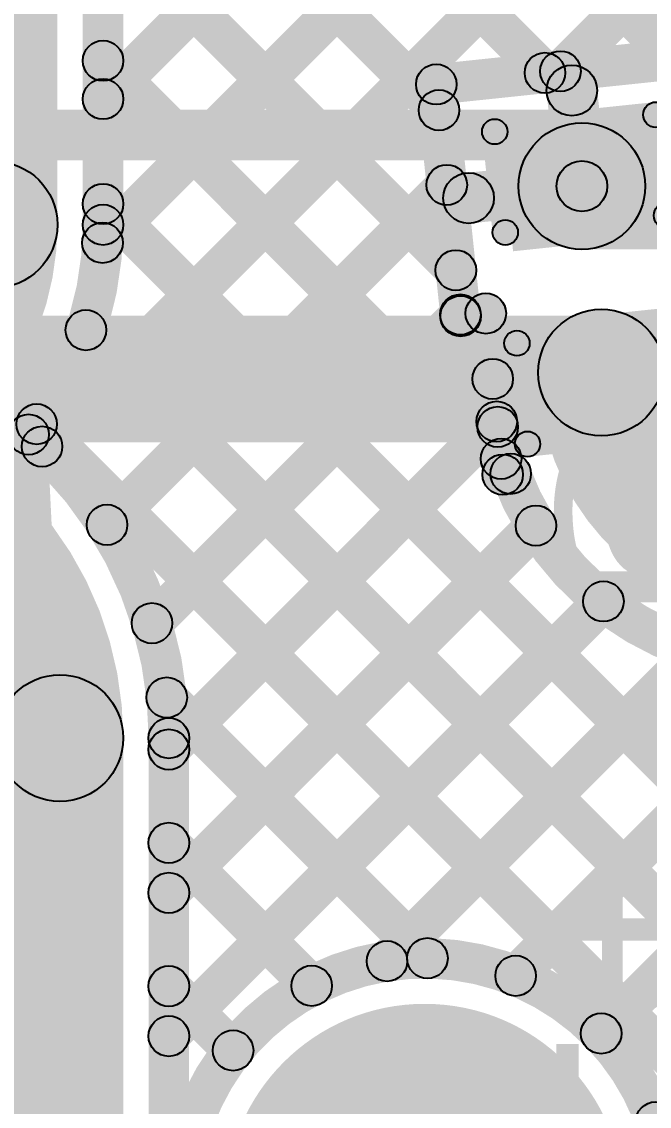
# Model space of a CAD drawing. Header units: millimetres. Extents: x -2.17 to 2.17, y -2.17 to 2.17.
# Drawn here: x 1.4964 to 1.6204, y 0.0191 to 0.2333 of the extents above; entities that cross this region are included whole.
import ezdxf

# ---------------------------------------------------------------- set-up
doc = ezdxf.new("R2010")
doc.units = ezdxf.units.MM
doc.header["$MEASUREMENT"] = 0
for name, color, linetype in [('BottomLayer', 5, 'Continuous'), ('BottomOverlay', 54, 'Continuous'), ('BottomSolder', 6, 'Continuous'), ('Mechanical2', 216, 'Continuous'), ('MultiLayer', 9, 'Continuous'), ('PadHoleLayer', 156, 'Continuous'), ('TopLayer', 1, 'Continuous'), ('TopOverlay', 2, 'Continuous'), ('TopPaste', 8, 'Continuous'), ('TopSolder', 216, 'Continuous')]:
    doc.layers.add(name, color=color, linetype=linetype)

# ---------------------------------------------------------------- blocks, each defined once
blk = doc.blocks.new('C__0402_328')
at = {"layer": 'TopLayer'}
for points in [[(-0.0275, -0.0125), (-0.0275, 0.0125), (-0.0095, 0.0125), (-0.0095, -0.0125)], [(0.0095, -0.0125), (0.0095, 0.0125), (0.0275, 0.0125), (0.0275, -0.0125)]]:
    blk.add_hatch(color=1, dxfattribs=at).paths.add_polyline_path(points)
at = {"layer": 'TopOverlay'}
h = blk.add_hatch(color=2, dxfattribs=at)
edge = h.paths.add_edge_path()
edge.add_arc((-0.031, 0.016), 0.0025, 0, 360)
h = blk.add_hatch(color=2, dxfattribs=at)
edge = h.paths.add_edge_path()
edge.add_arc((-0.031, 0.016), 0.0025, 0, 360)
for points in [[(-0.031, 0.0135), (-0.031, 0.0185), (-0.011, 0.0185), (-0.011, 0.0135)], [(0.011, 0.0135), (0.011, 0.0185), (0.031, 0.0185), (0.031, 0.0135)], [(-0.0285, -0.016), (-0.0335, -0.016), (-0.0335, 0.016), (-0.0285, 0.016)], [(0.0335, -0.016), (0.0285, -0.016), (0.0285, 0.016), (0.0335, 0.016)], [(-0.031, -0.0185), (-0.031, -0.0135), (-0.011, -0.0135), (-0.011, -0.0185)], [(0.011, -0.0185), (0.011, -0.0135), (0.031, -0.0135), (0.031, -0.0185)]]:
    blk.add_hatch(color=2, dxfattribs=at).paths.add_polyline_path(points)
h = blk.add_hatch(color=2, dxfattribs=at)
edge = h.paths.add_edge_path()
edge.add_arc((-0.011, 0.016), 0.0025, 0, 360)
h = blk.add_hatch(color=2, dxfattribs=at)
edge = h.paths.add_edge_path()
edge.add_arc((0.011, 0.016), 0.0025, 0, 360)
h = blk.add_hatch(color=2, dxfattribs=at)
edge = h.paths.add_edge_path()
edge.add_arc((0.031, 0.016), 0.0025, 0, 360)
h = blk.add_hatch(color=2, dxfattribs=at)
edge = h.paths.add_edge_path()
edge.add_arc((0.031, 0.016), 0.0025, 0, 360)
h = blk.add_hatch(color=2, dxfattribs=at)
edge = h.paths.add_edge_path()
edge.add_arc((-0.031, -0.016), 0.0025, 0, 360)
h = blk.add_hatch(color=2, dxfattribs=at)
edge = h.paths.add_edge_path()
edge.add_arc((-0.031, -0.016), 0.0025, 0, 360)
h = blk.add_hatch(color=2, dxfattribs=at)
edge = h.paths.add_edge_path()
edge.add_arc((-0.011, -0.016), 0.0025, 0, 360)
h = blk.add_hatch(color=2, dxfattribs=at)
edge = h.paths.add_edge_path()
edge.add_arc((0.011, -0.016), 0.0025, 0, 360)
h = blk.add_hatch(color=2, dxfattribs=at)
edge = h.paths.add_edge_path()
edge.add_arc((0.031, -0.016), 0.0025, 0, 360)
h = blk.add_hatch(color=2, dxfattribs=at)
edge = h.paths.add_edge_path()
edge.add_arc((0.031, -0.016), 0.0025, 0, 360)
at = {"layer": 'TopPaste'}
for points in [[(-0.0275, -0.0125), (-0.0275, 0.0125), (-0.0095, 0.0125), (-0.0095, -0.0125)], [(0.0095, -0.0125), (0.0095, 0.0125), (0.0275, 0.0125), (0.0275, -0.0125)]]:
    blk.add_hatch(color=8, dxfattribs=at).paths.add_polyline_path(points)
at = {"layer": 'TopSolder'}
for points in [[(-0.02986, -0.01486), (-0.02986, 0.01486), (-0.00714, 0.01486), (-0.00714, -0.01486)], [(0.00714, -0.01486), (0.00714, 0.01486), (0.02986, 0.01486), (0.02986, -0.01486)]]:
    blk.add_hatch(color=216, dxfattribs=at).paths.add_polyline_path(points)
at = {"layer": 'TopOverlay'}
for centre in [(-0.031, 0.016), (-0.031, 0.016), (-0.011, 0.016), (0.011, 0.016), (0.031, 0.016), (0.031, 0.016), (-0.031, -0.016), (-0.031, -0.016), (-0.011, -0.016), (0.011, -0.016), (0.031, -0.016), (0.031, -0.016)]:
    blk.add_circle(centre, 0.0025, dxfattribs=at)

msp = doc.modelspace()

# ---------------------------------------------------------------- hatches: boundary and pattern name
at = {"layer": 'BottomLayer'}
for points in [[(0.8605, 0.20589), (0.8605, 0.21589), (1.65643, 0.21589), (1.65643, 0.20589)], [(0.81931, 0.1502), (0.81931, 0.1752), (1.63369, 0.1752), (1.63369, 0.1502)]]:
    msp.add_hatch(color=5, dxfattribs=at).paths.add_polyline_path(points)
h = msp.add_hatch(color=5, dxfattribs=at)
edge = h.paths.add_edge_path()
edge.add_arc((1.576, 0), 0.03, 0, 360)
at = {"layer": 'BottomSolder'}
h = msp.add_hatch(color=6, dxfattribs=at)
edge = h.paths.add_edge_path()
edge.add_arc((1.576, 0), 0.034, 0, 360)
at = {"layer": 'MultiLayer'}
h = msp.add_hatch(color=9, dxfattribs=at)
edge = h.paths.add_edge_path()
edge.add_arc((1.576, 0), 0.03, 0, 360)
at = {"layer": 'PadHoleLayer'}
h = msp.add_hatch(color=156, dxfattribs=at)
edge = h.paths.add_edge_path()
edge.add_arc((1.576, 0), 0.03937, 0, 360)
at = {"layer": 'TopLayer'}
for points in [[(1.46948, 0.37607), (1.47513, 0.38172), (1.62819, 0.22867), (1.62253, 0.22301)], [(1.51523, 0.18678), (1.50957, 0.19244), (1.64058, 0.32344), (1.64623, 0.31778)], [(1.51533, 0.21516), (1.50967, 0.22082), (1.61229, 0.32344), (1.61795, 0.31778)], [(1.50329, 0.14656), (1.49764, 0.15221), (1.66832, 0.3229), (1.67398, 0.31724)], [(1.50147, 0.31579), (1.50712, 0.32145), (1.6026, 0.22598), (1.59694, 0.22032)], [(1.60566, 0.22064), (1.60001, 0.2263), (1.67397, 0.30026), (1.67962, 0.2946)], [(1.5096, 0.27937), (1.51526, 0.28503), (1.58167, 0.21862), (1.57602, 0.21296)], [(1.5035, 0.19317), (1.4785, 0.19317), (1.4785, 0.27851), (1.5035, 0.27851)], [(1.5165, 0.19317), (1.5085, 0.19317), (1.5085, 0.27851), (1.5165, 0.27851)], [(1.50967, 0.25102), (1.51533, 0.25668), (1.58499, 0.18701), (1.57934, 0.18135)], [(1.57873, 0.21691), (1.57789, 0.22487), (1.6306, 0.23041), (1.63144, 0.22245)], [(1.50967, 0.22274), (1.51533, 0.22839), (1.59393, 0.14979), (1.58828, 0.14413)], [(1.57433, 0.22047), (1.58229, 0.22131), (1.58709, 0.17556), (1.57914, 0.17473)], [(1.60011, 0.21916), (1.61005, 0.22021), (1.61204, 0.20131), (1.60209, 0.20027)], [(1.60707, 0.18829), (1.60707, 0.21329), (1.71012, 0.21329), (1.71012, 0.18829)], [(1.58521, 0.19346), (1.58417, 0.20341), (1.60654, 0.20576), (1.60759, 0.19582)], [(1.51612, 0.1311), (1.51046, 0.13676), (1.57757, 0.20386), (1.58322, 0.1982)], [(1.50967, 0.19445), (1.51533, 0.20011), (1.63504, 0.0804), (1.62938, 0.07474)], [(1.52499, 0.11168), (1.51933, 0.11734), (1.58026, 0.17827), (1.58591, 0.17261)], [(1.58353, 0.17117), (1.5827, 0.17912), (1.58767, 0.17964), (1.58851, 0.17169)], [(1.58411, 0.17525), (1.59207, 0.17609), (1.59343, 0.16315), (1.58547, 0.16232)], [(1.50629, 0.16955), (1.51195, 0.1752), (1.63233, 0.05482), (1.62667, 0.04917)], [(1.49657, 0.15098), (1.50223, 0.15664), (1.63233, 0.02654), (1.62667, 0.02088)], [(1.52833, 0.08674), (1.52267, 0.0924), (1.58742, 0.15715), (1.59308, 0.15149)], [(1.58647, 0.15284), (1.59442, 0.15367), (1.59541, 0.14426), (1.58746, 0.14342)], [(1.52833, 0.05845), (1.52267, 0.06411), (1.59517, 0.13661), (1.60083, 0.13095)], [(1.52833, 0.03017), (1.52267, 0.03583), (1.60849, 0.12165), (1.61415, 0.11599)], [(1.57141, 0.04497), (1.56575, 0.05063), (1.627, 0.11187), (1.63266, 0.10622)], [(1.52226, 0.09701), (1.52792, 0.10266), (1.57939, 0.0512), (1.57373, 0.04554)], [(1.5165, -0.00961), (1.4915, -0.00961), (1.4915, 0.09183), (1.5165, 0.09183)], [(1.5295, -0.00961), (1.5215, -0.00961), (1.5215, 0.09183), (1.5295, 0.09183)], [(1.5968, 0.04208), (1.59115, 0.04773), (1.62978, 0.08637), (1.63543, 0.08071)], [(1.52267, 0.06831), (1.52833, 0.07397), (1.55654, 0.04576), (1.55088, 0.0401)], [(1.6137, 0.03069), (1.60804, 0.03635), (1.62667, 0.05497), (1.63233, 0.04932)], [(1.52267, 0.04003), (1.52833, 0.04569), (1.54102, 0.033), (1.53536, 0.02734)], [(1.62447, 0.01318), (1.61882, 0.01884), (1.62667, 0.02669), (1.63233, 0.02103)]]:
    msp.add_hatch(color=1, dxfattribs=at).paths.add_polyline_path(points)
h = msp.add_hatch(color=1, dxfattribs=at)
edge = h.paths.add_edge_path()
edge.add_arc((1.5125, 0.22556), 0.004, 0, 360)
h = msp.add_hatch(color=1, dxfattribs=at)
edge = h.paths.add_edge_path()
edge.add_arc((1.59977, 0.22315), 0.004, 0, 360)
h = msp.add_hatch(color=1, dxfattribs=at)
edge = h.paths.add_edge_path()
edge.add_arc((1.60283, 0.22347), 0.004, 0, 360)
h = msp.add_hatch(color=1, dxfattribs=at)
edge = h.paths.add_edge_path()
edge.add_arc((1.57831, 0.22089), 0.004, 0, 360)
h = msp.add_hatch(color=1, dxfattribs=at)
edge = h.paths.add_edge_path()
edge.add_arc((1.57831, 0.22089), 0.004, 0, 360)
h = msp.add_hatch(color=1, dxfattribs=at)
edge = h.paths.add_edge_path()
edge.add_arc((1.60508, 0.21968), 0.005, 0, 360)
h = msp.add_hatch(color=1, dxfattribs=at)
edge = h.paths.add_edge_path()
edge.add_arc((1.5125, 0.21799), 0.004, 0, 360)
h = msp.add_hatch(color=1, dxfattribs=at)
edge = h.paths.add_edge_path()
edge.add_arc((1.57884, 0.21579), 0.004, 0, 360)
h = msp.add_hatch(color=1, dxfattribs=at)
edge = h.paths.add_edge_path()
edge.add_arc((1.60707, 0.20079), 0.0125, 0, 360)
h = msp.add_hatch(color=1, dxfattribs=at)
edge = h.paths.add_edge_path()
edge.add_arc((1.491, 0.19317), 0.0125, 0, 360)
h = msp.add_hatch(color=1, dxfattribs=at)
edge = h.paths.add_edge_path()
edge.add_arc((1.491, 0.19317), 0.0125, 0, 360)
h = msp.add_hatch(color=1, dxfattribs=at)
edge = h.paths.add_edge_path()
edge.add_arc((1.60707, 0.20079), 0.005, 0, 360)
h = msp.add_hatch(color=1, dxfattribs=at)
edge = h.paths.add_edge_path()
edge.add_arc((1.60707, 0.20079), 0.005, 0, 360)
h = msp.add_hatch(color=1, dxfattribs=at)
edge = h.paths.add_edge_path()
edge.add_arc((1.58039, 0.20103), 0.004, 0, 360)
h = msp.add_hatch(color=1, dxfattribs=at)
edge = h.paths.add_edge_path()
edge.add_arc((1.58469, 0.19844), 0.005, 0, 360)
h = msp.add_hatch(color=1, dxfattribs=at)
edge = h.paths.add_edge_path()
edge.add_arc((1.5125, 0.19728), 0.004, 0, 360)
h = msp.add_hatch(color=1, dxfattribs=at)
edge = h.paths.add_edge_path()
edge.add_arc((1.5125, 0.19317), 0.004, 0, 360)
h = msp.add_hatch(color=1, dxfattribs=at)
edge = h.paths.add_edge_path()
edge.add_arc((1.5125, 0.19317), 0.004, 0, 360)
h = msp.add_hatch(color=1, dxfattribs=at)
edge = h.paths.add_edge_path()
edge.add_arc((1.5124, 0.18961), 0.004, 0, 360)
h = msp.add_hatch(color=1, dxfattribs=at)
edge = h.paths.add_edge_path()
edge.add_arc((1.58217, 0.18418), 0.004, 0, 360)
h = msp.add_hatch(color=1, dxfattribs=at)
edge = h.paths.add_edge_path()
edge.add_arc((1.58308, 0.17544), 0.004, 0, 360)
h = msp.add_hatch(color=1, dxfattribs=at)
edge = h.paths.add_edge_path()
edge.add_arc((1.58312, 0.17514), 0.004, 0, 360)
h = msp.add_hatch(color=1, dxfattribs=at)
edge = h.paths.add_edge_path()
edge.add_arc((1.58312, 0.17514), 0.004, 0, 360)
h = msp.add_hatch(color=1, dxfattribs=at)
edge = h.paths.add_edge_path()
edge.add_arc((1.58809, 0.17567), 0.004, 0, 360)
h = msp.add_hatch(color=1, dxfattribs=at)
edge = h.paths.add_edge_path()
edge.add_arc((1.58809, 0.17567), 0.004, 0, 360)
h = msp.add_hatch(color=1, dxfattribs=at)
edge = h.paths.add_edge_path()
edge.add_arc((1.50912, 0.17238), 0.004, 0, 360)
h = msp.add_hatch(color=1, dxfattribs=at)
edge = h.paths.add_edge_path()
edge.add_arc((1.61093, 0.16399), 0.0125, 0, 360)
h = msp.add_hatch(color=1, dxfattribs=at)
edge = h.paths.add_edge_path()
edge.add_arc((1.58945, 0.16273), 0.004, 0, 360)
h = msp.add_hatch(color=1, dxfattribs=at)
edge = h.paths.add_edge_path()
edge.add_arc((1.58945, 0.16273), 0.004, 0, 360)
h = msp.add_hatch(color=1, dxfattribs=at)
edge = h.paths.add_edge_path()
edge.add_arc((1.4994, 0.15381), 0.004, 0, 360)
h = msp.add_hatch(color=1, dxfattribs=at)
edge = h.paths.add_edge_path()
edge.add_arc((1.59025, 0.15432), 0.004, 0, 360)
h = msp.add_hatch(color=1, dxfattribs=at)
edge = h.paths.add_edge_path()
edge.add_arc((1.59044, 0.15326), 0.004, 0, 360)
h = msp.add_hatch(color=1, dxfattribs=at)
edge = h.paths.add_edge_path()
edge.add_arc((1.59044, 0.15326), 0.004, 0, 360)
h = msp.add_hatch(color=1, dxfattribs=at)
edge = h.paths.add_edge_path()
edge.add_arc((1.4978, 0.15176), 0.004, 0, 360)
h = msp.add_hatch(color=1, dxfattribs=at)
edge = h.paths.add_edge_path()
edge.add_arc((1.4978, 0.15176), 0.004, 0, 360)
h = msp.add_hatch(color=1, dxfattribs=at)
edge = h.paths.add_edge_path()
edge.add_arc((1.50046, 0.14939), 0.004, 0, 360)
h = msp.add_hatch(color=1, dxfattribs=at)
edge = h.paths.add_edge_path()
edge.add_arc((1.59111, 0.14696), 0.004, 0, 360)
h = msp.add_hatch(color=1, dxfattribs=at)
edge = h.paths.add_edge_path()
edge.add_arc((1.59143, 0.14384), 0.004, 0, 360)
h = msp.add_hatch(color=1, dxfattribs=at)
edge = h.paths.add_edge_path()
edge.add_arc((1.59301, 0.14401), 0.004, 0, 360)
h = msp.add_hatch(color=1, dxfattribs=at)
edge = h.paths.add_edge_path()
edge.add_arc((1.51329, 0.13393), 0.004, 0, 360)
h = msp.add_hatch(color=1, dxfattribs=at)
edge = h.paths.add_edge_path()
edge.add_arc((1.598, 0.13378), 0.004, 0, 360)
h = msp.add_hatch(color=1, dxfattribs=at)
edge = h.paths.add_edge_path()
edge.add_arc((1.61132, 0.11882), 0.004, 0, 360)
h = msp.add_hatch(color=1, dxfattribs=at)
edge = h.paths.add_edge_path()
edge.add_arc((1.52216, 0.11451), 0.004, 0, 360)
h = msp.add_hatch(color=1, dxfattribs=at)
edge = h.paths.add_edge_path()
edge.add_arc((1.504, 0.09183), 0.0125, 0, 360)
h = msp.add_hatch(color=1, dxfattribs=at)
edge = h.paths.add_edge_path()
edge.add_arc((1.504, 0.09183), 0.0125, 0, 360)
h = msp.add_hatch(color=1, dxfattribs=at)
edge = h.paths.add_edge_path()
edge.add_arc((1.52509, 0.09983), 0.004, 0, 360)
h = msp.add_hatch(color=1, dxfattribs=at)
edge = h.paths.add_edge_path()
edge.add_arc((1.5255, 0.09183), 0.004, 0, 360)
h = msp.add_hatch(color=1, dxfattribs=at)
edge = h.paths.add_edge_path()
edge.add_arc((1.5255, 0.09183), 0.004, 0, 360)
h = msp.add_hatch(color=1, dxfattribs=at)
edge = h.paths.add_edge_path()
edge.add_arc((1.5255, 0.08957), 0.004, 0, 360)
h = msp.add_hatch(color=1, dxfattribs=at)
edge = h.paths.add_edge_path()
edge.add_arc((1.5255, 0.07114), 0.004, 0, 360)
h = msp.add_hatch(color=1, dxfattribs=at)
edge = h.paths.add_edge_path()
edge.add_arc((1.5255, 0.06128), 0.004, 0, 360)
h = msp.add_hatch(color=1, dxfattribs=at)
edge = h.paths.add_edge_path()
edge.add_arc((1.56858, 0.0478), 0.004, 0, 360)
h = msp.add_hatch(color=1, dxfattribs=at)
edge = h.paths.add_edge_path()
edge.add_arc((1.57656, 0.04837), 0.004, 0, 360)
h = msp.add_hatch(color=1, dxfattribs=at)
edge = h.paths.add_edge_path()
edge.add_arc((1.59398, 0.04491), 0.004, 0, 360)
h = msp.add_hatch(color=1, dxfattribs=at)
edge = h.paths.add_edge_path()
edge.add_arc((1.5255, 0.04286), 0.004, 0, 360)
h = msp.add_hatch(color=1, dxfattribs=at)
edge = h.paths.add_edge_path()
edge.add_arc((1.55371, 0.04293), 0.004, 0, 360)
h = msp.add_hatch(color=1, dxfattribs=at)
edge = h.paths.add_edge_path()
edge.add_arc((1.5255, 0.033), 0.004, 0, 360)
h = msp.add_hatch(color=1, dxfattribs=at)
edge = h.paths.add_edge_path()
edge.add_arc((1.61087, 0.03352), 0.004, 0, 360)
h = msp.add_hatch(color=1, dxfattribs=at)
edge = h.paths.add_edge_path()
edge.add_arc((1.53819, 0.03017), 0.004, 0, 360)
h = msp.add_hatch(color=1, dxfattribs=at)
edge = h.paths.add_edge_path()
edge.add_arc((1.576, 0), 0.03, 0, 360)
h = msp.add_hatch(color=1, dxfattribs=at)
edge = h.paths.add_edge_path()
edge.add_arc((1.62164, 0.01601), 0.004, 0, 360)
at = {"layer": 'TopSolder'}
h = msp.add_hatch(color=216, dxfattribs=at)
edge = h.paths.add_edge_path()
edge.add_arc((1.576, 0), 0.034, 0, 360)

# ---------------------------------------------------------------- linework, layer by layer
at = {"layer": 'Mechanical2', "const_width": 0.01}
for points in [[(2.16535, 0.001, 1), (-2.16535, 0.001, 1)], [(2.08135, -0.01, 1), (-2.04935, -0.01, 1)], [(1.84055, 0.001, 1), (-1.84055, 0.001, 1)], [(1.6437, 0.001, 1), (-1.6437, 0.001, 1)], [(1.50394, 0, 1), (-1.50394, 0, 1)]]:
    msp.add_lwpolyline(points, format="xyb", close=True, dxfattribs=at)
at = {"layer": 'TopLayer'}
for points, const_width in [([(1.491, 0.19317, -0.414214), (1.44683, 0.149)], 0.025), ([(1.5125, 0.19317, -0.172258), (1.4978, 0.15176)], 0.008), ([(1.647, 0.12793, -0.414214), (1.61093, 0.16399)], 0.025), ([(1.59044, 0.15326, -0.041462), (1.58945, 0.16273)], 0.008), ([(1.44683, 0.149, -0.414214), (1.504, 0.09183)], 0.025), ([(1.4978, 0.15176, -0.219956), (1.5255, 0.09183)], 0.008), ([(1.64471, 0.10647, -0.302922), (1.59301, 0.14401)], 0.008), ([(1.572, -0.0482, -2.279475), (1.62437, 0)], 0.008)]:
    msp.add_lwpolyline(points, format="xyb", dxfattribs=dict(at, const_width=const_width))
for centre, radius in [((1.5125, 0.22556), 0.004), ((1.59977, 0.22315), 0.004), ((1.60283, 0.22347), 0.004), ((1.57831, 0.22089), 0.004), ((1.57831, 0.22089), 0.004), ((1.60508, 0.21968), 0.005), ((1.5125, 0.21799), 0.004), ((1.57884, 0.21579), 0.004), ((1.60707, 0.20079), 0.0125), ((1.491, 0.19317), 0.0125), ((1.491, 0.19317), 0.0125), ((1.60707, 0.20079), 0.005), ((1.60707, 0.20079), 0.005), ((1.58039, 0.20103), 0.004), ((1.58469, 0.19844), 0.005), ((1.5125, 0.19728), 0.004), ((1.5125, 0.19317), 0.004), ((1.5125, 0.19317), 0.004), ((1.5124, 0.18961), 0.004), ((1.58217, 0.18418), 0.004), ((1.58308, 0.17544), 0.004), ((1.58312, 0.17514), 0.004), ((1.58312, 0.17514), 0.004), ((1.58809, 0.17567), 0.004), ((1.58809, 0.17567), 0.004), ((1.50912, 0.17238), 0.004), ((1.61093, 0.16399), 0.0125), ((1.58945, 0.16273), 0.004), ((1.58945, 0.16273), 0.004), ((1.4994, 0.15381), 0.004), ((1.59025, 0.15432), 0.004), ((1.59044, 0.15326), 0.004), ((1.59044, 0.15326), 0.004), ((1.4978, 0.15176), 0.004), ((1.4978, 0.15176), 0.004), ((1.50046, 0.14939), 0.004), ((1.59111, 0.14696), 0.004), ((1.59143, 0.14384), 0.004), ((1.59301, 0.14401), 0.004), ((1.51329, 0.13393), 0.004), ((1.598, 0.13378), 0.004), ((1.61132, 0.11882), 0.004), ((1.52216, 0.11451), 0.004), ((1.504, 0.09183), 0.0125), ((1.504, 0.09183), 0.0125), ((1.52509, 0.09983), 0.004), ((1.5255, 0.09183), 0.004), ((1.5255, 0.09183), 0.004), ((1.5255, 0.08957), 0.004), ((1.5255, 0.07114), 0.004), ((1.5255, 0.06128), 0.004), ((1.56858, 0.0478), 0.004), ((1.57656, 0.04837), 0.004), ((1.59398, 0.04491), 0.004), ((1.5255, 0.04286), 0.004), ((1.55371, 0.04293), 0.004), ((1.5255, 0.033), 0.004), ((1.61087, 0.03352), 0.004), ((1.53819, 0.03017), 0.004), ((1.62164, 0.01601), 0.004)]:
    msp.add_circle(centre, radius, dxfattribs=at)

# ---------------------------------------------------------------- block references
at = {"rotation": 275.9999999999999}
msp.add_blockref('C__0402_328', (1.609, 0.18239), dxfattribs=at)

# ---------------------------------------------------------------- texts
at = {"layer": 'BottomOverlay', "text_generation_flag": 2}
for s, height, rotation, p in [('RESET#', 0.08, 360, (2.026, 0.06837)), ('SB_L4', 0.04, 270, (1.602, -0.09761))]:
    msp.add_text(s, height=height, rotation=rotation, dxfattribs=at).set_placement(p)
at = {"layer": 'TopOverlay'}
msp.add_text('@', height=0.04, rotation=6, dxfattribs=at).set_placement((1.599, 0.11839))

doc.saveas('drawing.dxf')
